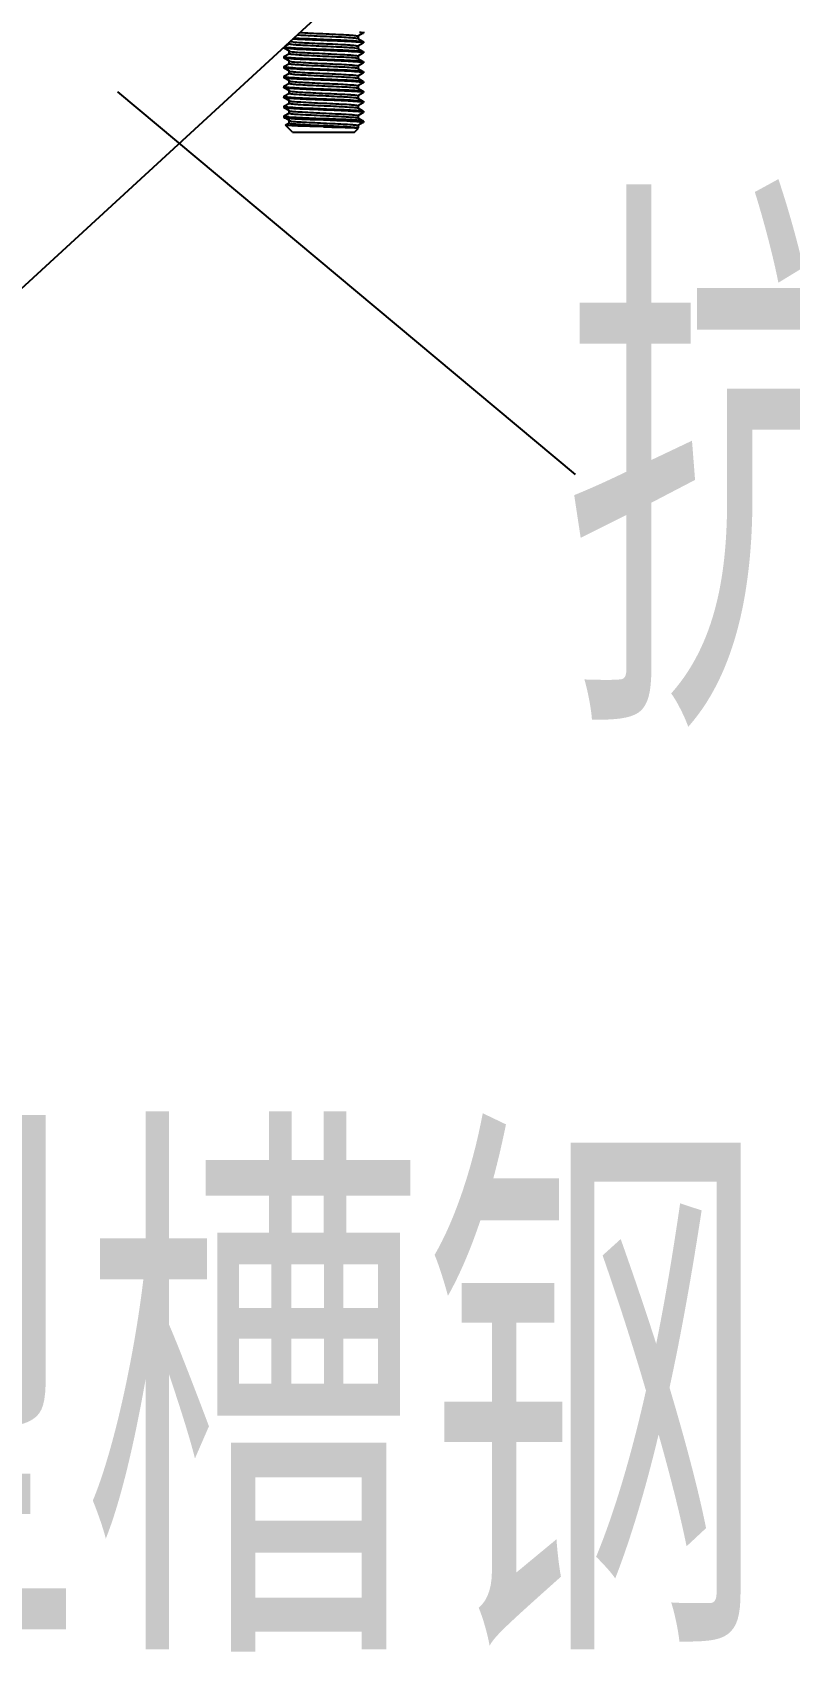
# Model space of a CAD drawing. Extents: x 1247970 to 1725648, y 860327 to 1277876.
# Drawn here: x 1324616 to 1325237, y 1201893 to 1203221 of the extents above; entities that cross this region are included whole.
import ezdxf

# ---------------------------------------------------------------- set-up
doc = ezdxf.new("R2010")
doc.units = 0
doc.header["$LTSCALE"] = 1000
doc.header["$MEASUREMENT"] = 0
doc.layers.get('0').update_dxf_attribs({"color": 254})
for name, color, linetype in [('ANNO-CTXT', 2, 'Continuous'), ('PUB_DIM', 254, 'Continuous'), ('TK', 4, 'Continuous')]:
    doc.layers.add(name, color=color, linetype=linetype)
doc.styles.add('HZ', font='tssdeng.shx', dxfattribs={"width": 0.7, "bigfont": 'hztxt.shx'})
doc.styles.get("Standard").update_dxf_attribs({"font": 'gbenor.shx', "bigfont": 'gbcbig.shx'})
doc.dimstyles.get("Standard").update_dxf_attribs({"dimtxt": 0.18, "dimasz": 0.18, "dimexe": 0.18, "dimexo": 0.0625, "dimgap": 0.09, "dimtad": 0, "dimtih": 1, "dimtoh": 1, "dimdec": 4, "dimzin": 0, "dimdsep": 46, "dimtxsty": 'Standard', "dimcen": 0.09, "dimadec": 0, "dimazin": 0, "dimtfac": 1, "dimtdec": 4, "dimtofl": 0, "dimtmove": 0, "dimatfit": 3, "dimfxl": 0, "dimtolj": 1, "dimtzin": 0, "dimarcsym": 0})

# ---------------------------------------------------------------- blocks, each defined once
blk = doc.blocks.new('A$C7BF01818')
at = {"linetype": 'Continuous'}
for p, q in [((3902.2, 9483.9), (4233.4, 9788.7)), ((4162.6, 9722.4), (4162.6, 9723.6)), ((4218.9, 9723.6), (4218.7, 9723.6)), ((4223.3, 9731), (4218.9, 9728.4)), ((4218.9, 9726.6), (4223.3, 9724)), ((4219, 9728.5), (4219, 9726.5)), ((4223.3, 9731), (4223.4, 9731)), ((4223.3, 9724), (4223.4, 9723.9)), ((4223.3, 9722.8), (4223.4, 9722.9)), ((4223.4, 9732.1), (4223.4, 9731)), ((4223.4, 9723.9), (4223.4, 9722.9)), ((4158.2, 9719.5), (4158.2, 9718.8)), ((4158.3, 9718.7), (4158.2, 9718.8)), ((4158.3, 9711.8), (4158.2, 9711.7)), ((4158.2, 9711.7), (4158.2, 9710.7)), ((4158.3, 9710.6), (4158.2, 9710.7)), ((4162.7, 9716.2), (4158.3, 9718.7)), ((4158.3, 9711.8), (4162.7, 9714.4)), ((4162.7, 9708), (4158.3, 9710.6)), ((4159.4, 9720.6), (4162.7, 9722.5)), ((4162.6, 9714.3), (4162.6, 9716.3)), ((4218.7, 9710.3), (4218.9, 9710.3)), ((4223.3, 9722.8), (4218.9, 9720.3)), ((4218.9, 9718.4), (4223.3, 9715.9)), ((4223.3, 9714.7), (4218.9, 9712.1)), ((4218.9, 9710.3), (4223.3, 9707.7)), ((4219, 9720.4), (4219, 9718.3)), ((4219, 9712.2), (4219, 9710.2)), ((4223.3, 9715.9), (4223.4, 9715.8)), ((4223.3, 9714.7), (4223.4, 9714.8)), ((4223.4, 9715.8), (4223.4, 9714.8)), ((4158.3, 9703.7), (4158.2, 9703.6)), ((4158.2, 9703.6), (4158.2, 9702.5)), ((4158.3, 9702.5), (4158.2, 9702.5)), ((4158.3, 9703.7), (4162.7, 9706.2)), ((4162.7, 9699.9), (4158.3, 9702.5)), ((4158.3, 9695.5), (4162.7, 9698.1)), ((4162.6, 9706.1), (4162.6, 9708.1)), ((4162.6, 9698), (4162.6, 9700)), ((4162.7, 9699.9), (4162.9, 9699.8)), ((4223.3, 9706.5), (4218.9, 9704)), ((4218.9, 9702.1), (4223.3, 9699.6)), ((4223.3, 9698.4), (4218.9, 9695.8)), ((4219, 9704.1), (4219, 9702)), ((4223.3, 9707.7), (4223.4, 9707.6)), ((4223.3, 9706.5), (4223.4, 9706.6)), ((4223.3, 9699.6), (4223.4, 9699.5)), ((4223.3, 9698.4), (4223.4, 9698.5)), ((4223.4, 9707.6), (4223.4, 9706.6)), ((4223.4, 9699.5), (4223.4, 9698.5)), ((4158.3, 9695.5), (4158.2, 9695.4)), ((4158.2, 9695.4), (4158.2, 9694.4)), ((4158.3, 9694.3), (4158.2, 9694.4)), ((4158.3, 9687.4), (4158.2, 9687.3)), ((4158.2, 9687.3), (4158.2, 9686.3)), ((4158.3, 9686.2), (4158.2, 9686.3)), ((4162.7, 9691.8), (4158.3, 9694.3)), ((4158.3, 9687.4), (4162.7, 9689.9)), ((4162.7, 9683.6), (4158.3, 9686.2)), ((4162.6, 9689.8), (4162.6, 9691.9)), ((4162.6, 9681.7), (4162.6, 9683.7)), ((4218.9, 9691), (4218.7, 9691)), ((4218.9, 9694), (4223.3, 9691.4)), ((4223.3, 9690.2), (4218.9, 9687.7)), ((4218.9, 9685.8), (4223.3, 9683.3)), ((4219, 9695.9), (4219, 9693.9)), ((4219, 9687.8), (4219, 9685.7)), ((4223.3, 9691.4), (4223.4, 9691.3)), ((4223.3, 9690.2), (4223.4, 9690.3)), ((4223.3, 9683.3), (4223.4, 9683.2)), ((4223.4, 9691.3), (4223.4, 9690.3)), ((4223.4, 9683.2), (4223.4, 9682.2)), ((4158.3, 9679.2), (4158.2, 9679.1)), ((4158.2, 9679.1), (4158.2, 9678.1)), ((4158.3, 9678), (4158.2, 9678.1)), ((4158.3, 9671.1), (4158.2, 9671)), ((4158.2, 9671), (4158.2, 9670)), ((4158.3, 9669.9), (4158.2, 9670)), ((4158.3, 9679.2), (4162.7, 9681.8)), ((4162.7, 9675.5), (4158.3, 9678)), ((4158.3, 9671.1), (4162.7, 9673.6)), ((4162.7, 9667.3), (4158.3, 9669.9)), ((4162.6, 9673.5), (4162.6, 9675.6)), ((4218.7, 9677.8), (4218.9, 9677.7)), ((4223.3, 9682.1), (4218.9, 9679.5)), ((4218.9, 9677.7), (4223.3, 9675.1)), ((4223.3, 9673.9), (4218.9, 9671.4)), ((4219, 9679.6), (4219, 9677.6)), ((4219, 9671.5), (4219, 9669.5)), ((4223.3, 9682.1), (4223.4, 9682.2)), ((4223.3, 9675.1), (4223.4, 9675.1)), ((4223.3, 9673.9), (4223.4, 9674)), ((4223.4, 9675.1), (4223.4, 9674)), ((4158.2, 9662.8), (4158.3, 9662.9)), ((4158.2, 9662.8), (4158.2, 9661.8)), ((4158.2, 9661.8), (4158.3, 9661.7)), ((4158.3, 9662.9), (4162.7, 9665.5)), ((4162.7, 9659.2), (4158.3, 9661.7)), ((4158.5, 9662.7), (4158.4, 9662.7)), ((4159.6, 9655.5), (4162.7, 9657.3)), ((4162.6, 9665.4), (4162.6, 9667.4)), ((4162.6, 9657.2), (4162.6, 9659.3)), ((4162.7, 9667.3), (4162.9, 9667.2)), ((4218.9, 9669.6), (4223.3, 9667)), ((4223.3, 9665.8), (4218.9, 9663.2)), ((4218.9, 9661.4), (4223.3, 9658.9)), ((4223.3, 9657.7), (4218.9, 9655.1)), ((4219, 9663.3), (4219, 9661.3)), ((4223.3, 9667), (4223.4, 9666.9)), ((4223.3, 9665.8), (4223.4, 9665.9)), ((4223.4, 9658.8), (4223.3, 9658.9)), ((4223.3, 9657.7), (4223.4, 9657.7)), ((4223.4, 9666.9), (4223.4, 9665.9)), ((4223.4, 9658.8), (4223.4, 9657.7)), ((4159.6, 9655.5), (4159.6, 9655.5)), ((4165.3, 9649.7), (4159.6, 9655.5)), ((4165.3, 9649.7), (4216.2, 9649.7)), ((4216.2, 9649.7), (4219.4, 9652.9)), ((4218.6, 9653.1), (4219, 9653.1)), ((4219, 9655.2), (4219, 9653.2)), ((4219.4, 9653), (4219.4, 9652.9))]:
    blk.add_line(p, q, dxfattribs=at)
for centre, radius, start, end in [((4217.4, 9722.5), 4.37, 75.6696, 76.5396), ((4169.9, 9803.1), 92.4, 264.6569, 265.5429), ((4170, 9813.5), 94.6, 264.7268, 265.5405), ((4212, 9626.4), 89.4, 84.5514, 85.5534), ((4169.9, 9795.2), 92.6, 264.6627, 265.5428), ((4163.5, 9701.6), 1.88, 250.9561, 252.0907), ((4211.9, 9617.6), 90, 84.5776, 85.5479), ((4211.7, 9607.3), 92.2, 84.6498, 85.5433), ((4169.8, 9785.8), 91.4, 264.6243, 265.5438), ((4170, 9780.9), 94.6, 264.7268, 265.5405), ((4217.4, 9689.9), 4.37, 75.6696, 76.5396), ((4169.9, 9770.5), 92.4, 264.6569, 265.5429), ((4169.9, 9762.6), 92.6, 264.6627, 265.5428), ((4212, 9593.8), 89.4, 84.5514, 85.5534), ((4211.9, 9585), 90, 84.5776, 85.5479), ((4171.4, 9771.9), 111.1, 265.186, 265.5314), ((4171.6, 9775.7), 113.9, 265.24, 265.547), ((4163.5, 9669), 1.88, 250.9561, 252.0907), ((4217.4, 9657.3), 4.37, 75.6696, 76.5396), ((4211.7, 9574.7), 92.2, 84.6498, 85.5433)]:
    blk.add_arc(centre, radius, start, end, dxfattribs=at)
for points in [[(4163.3, 9724.2), (4163.6, 9724.1), (4164, 9724), (4164.3, 9724)], [(4158.4, 9719.7), (4158.5, 9719.7), (4158.5, 9719.7), (4158.6, 9719.7)]]:
    blk.add_open_spline(points, degree=3, dxfattribs=at)
for points, knots in [([(4164.3, 9724), (4168.4, 9723.4), (4175.6, 9723.1), (4186.1, 9722.6), (4195.5, 9722.2), (4204.3, 9721.8), (4210.8, 9721.4), (4214.9, 9721.1), (4217.1, 9720.9), (4218.1, 9720.6), (4219, 9720.5), (4219, 9720.4)], [0, 0, 0, 0, 0.226556, 0.394464, 0.573122, 0.741029, 0.877994, 0.929534, 0.967621, 0.99116, 1, 1, 1, 1]), ([(4190.8, 9724.9), (4187.8, 9725.1), (4179.3, 9725.4), (4170.8, 9725.7), (4165.4, 9726.1)], [0, 0, 0, 0, 0.3078949, 0.8635376, 0.8635376, 0.8635376, 0.8635376]), ([(4166.4, 9727.1), (4166.9, 9727), (4175, 9726.6), (4183.1, 9726.3), (4190.8, 9726)], [0.1333592, 0.1333592, 0.1333592, 0.1333592, 0.1845089, 1, 1, 1, 1]), ([(4169.2, 9729.6), (4169.5, 9729.6), (4172.4, 9729.4), (4178.7, 9729.1), (4188.2, 9728.6), (4198, 9728.2), (4206.9, 9727.8), (4213.6, 9727.3), (4217.2, 9727), (4218.4, 9726.7)], [0.1194923, 0.1194923, 0.1194923, 0.1194923, 0.1322772, 0.2793046, 0.4565879, 0.6403849, 0.8060766, 0.931494, 1, 1, 1, 1]), ([(4171.3, 9731.5), (4171.9, 9731.5), (4175.6, 9731.2), (4182.8, 9730.9), (4192.7, 9730.5), (4202.4, 9730), (4209.7, 9729.6), (4214.3, 9729.3), (4216.8, 9729.1), (4218, 9728.8), (4219, 9728.7), (4219, 9728.5)], [0.1500082, 0.1500082, 0.1500082, 0.1500082, 0.1823338, 0.3471353, 0.5327057, 0.7133282, 0.8639751, 0.9213168, 0.9638559, 0.9902263, 1, 1, 1, 1]), ([(4190.8, 9726), (4193.8, 9725.8), (4203.7, 9725.4), (4213.5, 9725.1), (4220.3, 9724.5)], [0, 0, 0, 0, 0.308784, 1, 1, 1, 1]), ([(4218.7, 9723.6), (4217, 9723.7), (4207.7, 9724.3), (4198.4, 9724.6), (4190.8, 9724.9)], [0, 0, 0, 0, 0.186017, 1, 1, 1, 1]), ([(4218.5, 9726.7), (4218.6, 9726.7), (4218.7, 9726.6), (4218.8, 9726.6), (4218.9, 9726.6)], [0, 0, 0, 0, 0.585672, 1, 1, 1, 1]), ([(4222.2, 9723.2), (4222, 9723.3), (4220.9, 9723.4), (4219.8, 9723.5), (4218.9, 9723.6)], [0, 0, 0, 0, 0.190958, 1, 1, 1, 1]), ([(4223, 9731.2), (4222.9, 9731.3), (4222, 9731.5), (4221.1, 9731.5), (4220.3, 9731.6)], [0, 0, 0, 0, 0.16229, 1, 1, 1, 1]), ([(4220.3, 9724.5), (4220.7, 9724.5), (4221.7, 9724.3), (4222.7, 9724.3), (4223.3, 9724)], [0, 0, 0, 0, 0.379378, 1, 1, 1, 1]), ([(4223.4, 9722.9), (4223.4, 9722.9), (4223, 9723.2), (4222.6, 9723.2), (4222.2, 9723.2)], [0, 0, 0, 0, 0.092798, 1, 1, 1, 1]), ([(4223.4, 9731), (4223.4, 9731.1), (4223.2, 9731.2), (4223.1, 9731.2), (4223, 9731.2)], [0, 0, 0, 0, 0.315177, 1, 1, 1, 1]), ([(4158.2, 9711.7), (4158.2, 9711.7), (4158.3, 9711.6), (4158.5, 9711.5), (4158.5, 9711.5)], [0, 0, 0, 0, 0.318137, 1, 1, 1, 1]), ([(4161.2, 9718.3), (4160.9, 9718.3), (4159.9, 9718.4), (4158.8, 9718.4), (4158.3, 9718.7)], [0, 0, 0, 0, 0.379419, 1, 1, 1, 1]), ([(4161.3, 9710.1), (4160.9, 9710.2), (4159.9, 9710.3), (4158.8, 9710.3), (4158.3, 9710.6)], [0, 0, 0, 0, 0.379512, 1, 1, 1, 1]), ([(4158.5, 9711.5), (4158.7, 9711.5), (4159.6, 9711.3), (4160.5, 9711.2), (4161.2, 9711.1)], [0, 0, 0, 0, 0.159502, 1, 1, 1, 1]), ([(4158.6, 9719.7), (4158.7, 9719.6), (4159.6, 9719.4), (4160.6, 9719.3), (4161.3, 9719.3)], [0, 0, 0, 0, 0.163149, 1, 1, 1, 1]), ([(4190.8, 9716.8), (4187.7, 9716.9), (4177.9, 9717.3), (4168, 9717.6), (4161.2, 9718.3)], [0, 0, 0, 0, 0.308711, 1, 1, 1, 1]), ([(4190.8, 9708.7), (4187.7, 9708.8), (4177.9, 9709.2), (4168, 9709.5), (4161.3, 9710.1)], [0, 0, 0, 0, 0.308641, 1, 1, 1, 1]), ([(4162.6, 9722.4), (4162.6, 9722.4), (4162.6, 9722.4), (4162.6, 9722.4), (4162.6, 9722.3)], [0, 0, 0, 0, 0.463467, 1, 1, 1, 1]), ([(4162.6, 9722.3), (4162.8, 9722.2), (4163.6, 9722.1), (4164.9, 9721.8), (4167.2, 9721.6), (4171.5, 9721.3), (4178.2, 9721), (4187.1, 9720.5), (4196.5, 9720.1), (4206.7, 9719.6), (4213.7, 9719.3), (4217.6, 9718.7)], [0, 0, 0, 0, 0.011937, 0.038615, 0.07957, 0.133598, 0.274096, 0.443272, 0.620779, 0.785256, 1, 1, 1, 1]), ([(4162.6, 9714.3), (4162.6, 9714.1), (4163.4, 9714), (4164.4, 9713.7), (4166.6, 9713.6), (4170.5, 9713.2), (4176.9, 9712.9), (4185.6, 9712.4), (4194.8, 9712), (4205.3, 9711.5), (4212.6, 9711.2), (4216.9, 9710.7)], [0, 0, 0, 0, 0.008683, 0.031763, 0.069103, 0.119686, 0.254361, 0.420111, 0.597552, 0.765912, 1, 1, 1, 1]), ([(4162.7, 9719.2), (4164.4, 9719), (4173.8, 9718.5), (4183.1, 9718.1), (4190.8, 9717.8)], [0, 0, 0, 0, 0.184619, 1, 1, 1, 1]), ([(4162.7, 9716.2), (4162.8, 9716.1), (4163.1, 9716), (4163.4, 9716), (4163.6, 9715.9)], [0, 0, 0, 0, 0.374139, 1, 1, 1, 1]), ([(4162.7, 9711), (4164.4, 9710.9), (4173.8, 9710.3), (4183.1, 9710), (4190.8, 9709.7)], [0, 0, 0, 0, 0.184538, 1, 1, 1, 1]), ([(4163.6, 9715.9), (4167.5, 9715.3), (4174.5, 9715.1), (4184.8, 9714.5), (4194.4, 9714.1), (4203.6, 9713.6), (4210.4, 9713.3), (4214.7, 9712.9), (4217, 9712.7), (4218.1, 9712.5), (4219, 9712.4), (4219, 9712.2)], [0, 0, 0, 0, 0.210773, 0.377666, 0.558838, 0.731273, 0.873076, 0.926648, 0.966309, 0.990838, 1, 1, 1, 1]), ([(4190.8, 9717.8), (4193.6, 9717.7), (4202.9, 9717.3), (4212.3, 9717), (4218.9, 9716.5)], [0, 0, 0, 0, 0.297814, 1, 1, 1, 1]), ([(4218.9, 9715.4), (4217.2, 9715.6), (4207.8, 9716.1), (4198.4, 9716.5), (4190.8, 9716.8)], [0, 0, 0, 0, 0.184504, 1, 1, 1, 1]), ([(4190.8, 9709.7), (4193.9, 9709.5), (4203.7, 9709.1), (4213.7, 9708.8), (4220.5, 9708.2)], [0, 0, 0, 0, 0.309919, 1, 1, 1, 1]), ([(4216.9, 9710.7), (4217.1, 9710.7), (4217.7, 9710.6), (4218.3, 9710.5), (4218.7, 9710.3)], [0, 0, 0, 0, 0.341642, 1, 1, 1, 1]), ([(4217.6, 9718.7), (4217.8, 9718.7), (4218.2, 9718.6), (4218.6, 9718.6), (4218.9, 9718.4)], [0, 0, 0, 0, 0.353551, 1, 1, 1, 1]), ([(4218.9, 9716.5), (4219.9, 9716.4), (4221.3, 9716.2), (4222.9, 9716.1), (4223.3, 9715.9)], [0, 0, 0, 0, 0.683777, 1, 1, 1, 1]), ([(4223, 9714.9), (4222.9, 9715), (4222, 9715.2), (4221.2, 9715.2), (4220.5, 9715.3)], [0, 0, 0, 0, 0.160861, 1, 1, 1, 1]), ([(4223.4, 9714.8), (4223.4, 9714.8), (4223.2, 9714.9), (4223.1, 9714.9), (4223, 9714.9)], [0, 0, 0, 0, 0.319044, 1, 1, 1, 1]), ([(4158.2, 9703.6), (4158.2, 9703.5), (4158.4, 9703.4), (4158.5, 9703.4), (4158.6, 9703.4)], [0, 0, 0, 0, 0.314295, 1, 1, 1, 1]), ([(4161.2, 9702), (4160.8, 9702), (4159.9, 9702.2), (4158.8, 9702.1), (4158.3, 9702.5)], [0, 0, 0, 0, 0.379133, 1, 1, 1, 1]), ([(4158.6, 9703.4), (4158.7, 9703.3), (4159.6, 9703.2), (4160.5, 9703.1), (4161.3, 9703)], [0, 0, 0, 0, 0.163341, 1, 1, 1, 1]), ([(4190.8, 9700.5), (4187.7, 9700.6), (4177.9, 9701.1), (4168, 9701.3), (4161.2, 9702)], [0, 0, 0, 0, 0.309073, 1, 1, 1, 1]), ([(4162.6, 9706.1), (4162.6, 9705.9), (4163.6, 9705.8), (4164.7, 9705.6), (4167.2, 9705.4), (4171.8, 9705), (4179.1, 9704.6), (4188.7, 9704.2), (4198.6, 9703.7), (4207.5, 9703.3), (4214, 9702.8), (4217.5, 9702.6), (4218.6, 9702.2)], [0, 0, 0, 0, 0.009703, 0.035887, 0.07813, 0.135078, 0.284815, 0.464601, 0.649729, 0.81476, 0.937049, 1, 1, 1, 1]), ([(4162.6, 9698), (4162.6, 9697.8), (4163.6, 9697.7), (4164.7, 9697.4), (4167.1, 9697.2), (4171.6, 9696.9), (4178.7, 9696.5), (4188.2, 9696), (4198, 9695.6), (4206.9, 9695.2), (4213.6, 9694.7), (4217.2, 9694.4), (4218.4, 9694.1)], [0, 0, 0, 0, 0.009517, 0.035128, 0.076492, 0.132277, 0.279305, 0.456588, 0.640385, 0.806077, 0.931494, 1, 1, 1, 1]), ([(4162.7, 9708), (4162.8, 9708), (4162.9, 9708), (4163.1, 9707.9), (4163.1, 9707.9)], [0, 0, 0, 0, 0.406881, 1, 1, 1, 1]), ([(4162.7, 9702.9), (4164.4, 9702.7), (4173.8, 9702.2), (4183.1, 9701.8), (4190.8, 9701.5)], [0, 0, 0, 0, 0.184553, 1, 1, 1, 1]), ([(4162.9, 9699.8), (4164, 9699.5), (4167.5, 9699.3), (4173.9, 9698.7), (4182.8, 9698.3), (4192.7, 9697.9), (4202.4, 9697.4), (4209.7, 9697), (4214.3, 9696.7), (4216.8, 9696.5), (4218, 9696.2), (4219, 9696.1), (4219, 9695.9)], [0, 0, 0, 0, 0.061098, 0.182334, 0.347135, 0.532706, 0.713328, 0.863975, 0.921317, 0.963856, 0.990226, 1, 1, 1, 1]), ([(4163.1, 9707.9), (4164.4, 9707.6), (4168, 9707.3), (4174.7, 9706.9), (4183.6, 9706.4), (4193.4, 9706), (4202.8, 9705.5), (4210, 9705.2), (4214.4, 9704.8), (4216.9, 9704.6), (4218, 9704.4), (4219, 9704.2), (4219, 9704.1)], [0, 0, 0, 0, 0.068576, 0.194029, 0.359725, 0.543506, 0.720761, 0.867753, 0.923531, 0.964877, 0.99049, 1, 1, 1, 1]), ([(4218.9, 9707.3), (4217.2, 9707.4), (4207.8, 9708), (4198.4, 9708.3), (4190.8, 9708.7)], [0, 0, 0, 0, 0.184493, 1, 1, 1, 1]), ([(4190.8, 9701.5), (4193.8, 9701.4), (4203.7, 9701), (4213.6, 9700.7), (4220.4, 9700)], [0, 0, 0, 0, 0.309586, 1, 1, 1, 1]), ([(4218.9, 9699.2), (4217.2, 9699.3), (4207.8, 9699.9), (4198.4, 9700.2), (4190.8, 9700.5)], [0, 0, 0, 0, 0.184541, 1, 1, 1, 1]), ([(4218.6, 9702.2), (4218.7, 9702.2), (4218.8, 9702.2), (4218.8, 9702.2), (4218.9, 9702.1)], [0, 0, 0, 0, 0.569522, 1, 1, 1, 1]), ([(4223, 9698.7), (4222.9, 9698.7), (4222, 9698.9), (4221.1, 9699), (4220.3, 9699)], [0, 0, 0, 0, 0.16229, 1, 1, 1, 1]), ([(4223, 9706.8), (4222.9, 9706.8), (4222, 9707), (4221.2, 9707.1), (4220.4, 9707.2)], [0, 0, 0, 0, 0.160696, 1, 1, 1, 1]), ([(4220.4, 9700), (4220.8, 9700), (4221.7, 9699.9), (4222.8, 9699.9), (4223.3, 9699.6)], [0, 0, 0, 0, 0.378727, 1, 1, 1, 1]), ([(4220.5, 9708.2), (4220.8, 9708.2), (4221.8, 9708), (4222.8, 9708), (4223.3, 9707.7)], [0, 0, 0, 0, 0.378482, 1, 1, 1, 1]), ([(4223.4, 9706.6), (4223.4, 9706.7), (4223.2, 9706.7), (4223.1, 9706.8), (4223, 9706.8)], [0, 0, 0, 0, 0.318595, 1, 1, 1, 1]), ([(4223.4, 9698.5), (4223.4, 9698.5), (4223.2, 9698.6), (4223.1, 9698.6), (4223, 9698.7)], [0, 0, 0, 0, 0.315177, 1, 1, 1, 1]), ([(4158.2, 9695.4), (4158.2, 9695.4), (4158.3, 9695.3), (4158.4, 9695.3), (4158.5, 9695.2)], [0, 0, 0, 0, 0.319254, 1, 1, 1, 1]), ([(4158.2, 9687.3), (4158.2, 9687.2), (4158.4, 9687.1), (4158.5, 9687.1), (4158.6, 9687.1)], [0, 0, 0, 0, 0.312916, 1, 1, 1, 1]), ([(4161.3, 9693.8), (4161, 9693.9), (4159.9, 9694), (4158.8, 9694), (4158.3, 9694.3)], [0, 0, 0, 0, 0.380051, 1, 1, 1, 1]), ([(4161.2, 9685.7), (4160.9, 9685.7), (4159.9, 9685.9), (4158.8, 9685.9), (4158.3, 9686.2)], [0, 0, 0, 0, 0.379419, 1, 1, 1, 1]), ([(4158.5, 9695.2), (4158.7, 9695.2), (4159.6, 9695), (4160.5, 9694.9), (4161.2, 9694.9)], [0, 0, 0, 0, 0.159053, 1, 1, 1, 1]), ([(4158.6, 9687.1), (4158.7, 9687), (4159.6, 9686.9), (4160.6, 9686.8), (4161.3, 9686.7)], [0, 0, 0, 0, 0.163149, 1, 1, 1, 1]), ([(4190.8, 9684.2), (4187.7, 9684.3), (4177.9, 9684.8), (4168, 9685.1), (4161.2, 9685.7)], [0, 0, 0, 0, 0.308711, 1, 1, 1, 1]), ([(4190.8, 9692.4), (4187.8, 9692.5), (4177.9, 9692.9), (4168.1, 9693.2), (4161.3, 9693.8)], [0, 0, 0, 0, 0.307895, 1, 1, 1, 1]), ([(4162.6, 9689.8), (4162.6, 9689.8), (4162.6, 9689.8), (4162.6, 9689.8), (4162.6, 9689.8)], [0, 0, 0, 0, 0.463467, 1, 1, 1, 1]), ([(4162.6, 9689.8), (4162.8, 9689.6), (4163.6, 9689.5), (4164.9, 9689.2), (4167.2, 9689.1), (4171.5, 9688.7), (4178.2, 9688.4), (4187.1, 9687.9), (4196.5, 9687.5), (4206.7, 9687), (4213.7, 9686.7), (4217.6, 9686.1)], [0, 0, 0, 0, 0.011937, 0.038615, 0.07957, 0.133598, 0.274096, 0.443272, 0.620779, 0.785256, 1, 1, 1, 1]), ([(4162.7, 9694.7), (4164.4, 9694.6), (4173.8, 9694), (4183.1, 9693.7), (4190.8, 9693.4)], [0, 0, 0, 0, 0.184509, 1, 1, 1, 1]), ([(4162.7, 9691.8), (4162.8, 9691.7), (4163.3, 9691.5), (4163.8, 9691.5), (4164.3, 9691.4)], [0, 0, 0, 0, 0.140461, 1, 1, 1, 1]), ([(4162.7, 9686.6), (4164.4, 9686.4), (4173.8, 9685.9), (4183.1, 9685.5), (4190.8, 9685.2)], [0, 0, 0, 0, 0.184619, 1, 1, 1, 1]), ([(4162.7, 9683.6), (4162.8, 9683.5), (4163.1, 9683.5), (4163.4, 9683.4), (4163.6, 9683.4)], [0, 0, 0, 0, 0.374139, 1, 1, 1, 1]), ([(4163.6, 9683.4), (4167.5, 9682.7), (4174.5, 9682.5), (4184.8, 9681.9), (4194.4, 9681.5), (4203.6, 9681.1), (4210.4, 9680.7), (4214.7, 9680.4), (4217, 9680.2), (4218.1, 9679.9), (4219, 9679.8), (4219, 9679.6)], [0, 0, 0, 0, 0.210773, 0.377666, 0.558838, 0.731273, 0.873076, 0.926648, 0.966309, 0.990838, 1, 1, 1, 1]), ([(4164.3, 9691.4), (4168.4, 9690.8), (4175.6, 9690.6), (4186.1, 9690), (4195.5, 9689.6), (4204.3, 9689.2), (4210.8, 9688.8), (4214.9, 9688.5), (4217.1, 9688.3), (4218.1, 9688.1), (4219, 9687.9), (4219, 9687.8)], [0, 0, 0, 0, 0.226556, 0.394464, 0.573122, 0.741029, 0.877994, 0.929534, 0.967621, 0.99116, 1, 1, 1, 1]), ([(4190.8, 9693.4), (4193.8, 9693.3), (4203.7, 9692.8), (4213.5, 9692.5), (4220.3, 9691.9)], [0, 0, 0, 0, 0.308784, 1, 1, 1, 1]), ([(4218.7, 9691), (4217, 9691.2), (4207.7, 9691.7), (4198.4, 9692.1), (4190.8, 9692.4)], [0, 0, 0, 0, 0.186017, 1, 1, 1, 1]), ([(4190.8, 9685.2), (4193.6, 9685.1), (4202.9, 9684.7), (4212.3, 9684.4), (4218.9, 9683.9)], [0, 0, 0, 0, 0.297814, 1, 1, 1, 1]), ([(4218.9, 9682.9), (4217.2, 9683), (4207.8, 9683.6), (4198.4, 9683.9), (4190.8, 9684.2)], [0, 0, 0, 0, 0.184504, 1, 1, 1, 1]), ([(4217.6, 9686.1), (4217.8, 9686.1), (4218.2, 9686), (4218.6, 9686), (4218.9, 9685.8)], [0, 0, 0, 0, 0.353551, 1, 1, 1, 1]), ([(4218.5, 9694.1), (4218.6, 9694.1), (4218.7, 9694.1), (4218.8, 9694), (4218.9, 9694)], [0, 0, 0, 0, 0.585672, 1, 1, 1, 1]), ([(4222.2, 9690.7), (4222, 9690.7), (4220.9, 9690.8), (4219.8, 9690.9), (4218.9, 9691)], [0, 0, 0, 0, 0.190958, 1, 1, 1, 1]), ([(4218.9, 9683.9), (4219.9, 9683.8), (4221.3, 9683.6), (4222.9, 9683.5), (4223.3, 9683.3)], [0, 0, 0, 0, 0.683777, 1, 1, 1, 1]), ([(4220.3, 9691.9), (4220.7, 9691.9), (4221.7, 9691.7), (4222.7, 9691.7), (4223.3, 9691.4)], [0, 0, 0, 0, 0.379378, 1, 1, 1, 1]), ([(4223.4, 9690.3), (4223.4, 9690.4), (4223, 9690.6), (4222.6, 9690.6), (4222.2, 9690.7)], [0, 0, 0, 0, 0.092798, 1, 1, 1, 1]), ([(4158.2, 9679.1), (4158.2, 9679.1), (4158.3, 9679), (4158.5, 9679), (4158.5, 9678.9)], [0, 0, 0, 0, 0.318137, 1, 1, 1, 1]), ([(4158.2, 9671), (4158.2, 9670.9), (4158.4, 9670.8), (4158.5, 9670.8), (4158.6, 9670.8)], [0, 0, 0, 0, 0.314295, 1, 1, 1, 1]), ([(4161.3, 9677.5), (4160.9, 9677.6), (4159.9, 9677.7), (4158.8, 9677.7), (4158.3, 9678)], [0, 0, 0, 0, 0.379512, 1, 1, 1, 1]), ([(4161.2, 9669.4), (4160.8, 9669.4), (4159.9, 9669.6), (4158.8, 9669.6), (4158.3, 9669.9)], [0, 0, 0, 0, 0.379133, 1, 1, 1, 1]), ([(4158.5, 9678.9), (4158.7, 9678.9), (4159.6, 9678.7), (4160.5, 9678.6), (4161.2, 9678.6)], [0, 0, 0, 0, 0.159502, 1, 1, 1, 1]), ([(4158.6, 9670.8), (4158.7, 9670.7), (4159.6, 9670.6), (4160.5, 9670.5), (4161.3, 9670.4)], [0, 0, 0, 0, 0.163341, 1, 1, 1, 1]), ([(4190.8, 9676.1), (4187.7, 9676.2), (4177.9, 9676.6), (4168, 9676.9), (4161.3, 9677.5)], [0, 0, 0, 0, 0.308641, 1, 1, 1, 1]), ([(4162.6, 9681.7), (4162.6, 9681.5), (4163.4, 9681.4), (4164.4, 9681.2), (4166.6, 9681), (4170.5, 9680.7), (4176.9, 9680.3), (4185.6, 9679.9), (4194.8, 9679.5), (4205.3, 9678.9), (4212.6, 9678.6), (4216.9, 9678.1)], [0, 0, 0, 0, 0.008683, 0.031763, 0.069103, 0.119686, 0.254361, 0.420111, 0.597552, 0.765912, 1, 1, 1, 1]), ([(4162.6, 9673.5), (4162.6, 9673.3), (4163.6, 9673.2), (4164.7, 9673), (4167.2, 9672.8), (4171.8, 9672.4), (4179.1, 9672), (4188.7, 9671.6), (4198.6, 9671.1), (4207.5, 9670.7), (4214, 9670.2), (4217.5, 9670), (4218.6, 9669.7)], [0, 0, 0, 0, 0.009703, 0.035887, 0.07813, 0.135078, 0.284815, 0.464601, 0.649729, 0.81476, 0.937049, 1, 1, 1, 1]), ([(4162.7, 9678.4), (4164.4, 9678.3), (4173.8, 9677.7), (4183.1, 9677.4), (4190.8, 9677.1)], [0, 0, 0, 0, 0.184538, 1, 1, 1, 1]), ([(4162.7, 9675.5), (4162.8, 9675.4), (4162.9, 9675.4), (4163.1, 9675.3), (4163.1, 9675.3)], [0, 0, 0, 0, 0.406881, 1, 1, 1, 1]), ([(4162.7, 9670.3), (4164.4, 9670.2), (4173.8, 9669.6), (4183.1, 9669.3), (4190.8, 9668.9)], [0, 0, 0, 0, 0.184553, 1, 1, 1, 1]), ([(4163.1, 9675.3), (4164.4, 9675), (4168, 9674.8), (4174.7, 9674.3), (4183.6, 9673.9), (4193.4, 9673.4), (4202.8, 9673), (4210, 9672.6), (4214.4, 9672.2), (4216.9, 9672), (4218, 9671.8), (4219, 9671.7), (4219, 9671.5)], [0, 0, 0, 0, 0.068576, 0.194029, 0.359725, 0.543506, 0.720761, 0.867753, 0.923531, 0.964877, 0.99049, 1, 1, 1, 1]), ([(4190.8, 9677.1), (4193.9, 9677), (4203.7, 9676.5), (4213.7, 9676.3), (4220.5, 9675.6)], [0, 0, 0, 0, 0.309919, 1, 1, 1, 1]), ([(4218.9, 9674.7), (4217.2, 9674.9), (4207.8, 9675.4), (4198.4, 9675.8), (4190.8, 9676.1)], [0, 0, 0, 0, 0.184493, 1, 1, 1, 1]), ([(4216.9, 9678.1), (4217.1, 9678.1), (4217.7, 9678), (4218.3, 9677.9), (4218.7, 9677.8)], [0, 0, 0, 0, 0.341642, 1, 1, 1, 1]), ([(4223, 9674.2), (4222.9, 9674.3), (4222, 9674.4), (4221.2, 9674.5), (4220.4, 9674.6)], [0, 0, 0, 0, 0.160696, 1, 1, 1, 1]), ([(4223, 9682.4), (4222.9, 9682.4), (4222, 9682.6), (4221.2, 9682.7), (4220.5, 9682.7)], [0, 0, 0, 0, 0.160861, 1, 1, 1, 1]), ([(4220.5, 9675.6), (4220.8, 9675.6), (4221.8, 9675.4), (4222.8, 9675.4), (4223.3, 9675.1)], [0, 0, 0, 0, 0.378482, 1, 1, 1, 1]), ([(4223.4, 9682.2), (4223.4, 9682.2), (4223.2, 9682.3), (4223.1, 9682.3), (4223, 9682.4)], [0, 0, 0, 0, 0.319044, 1, 1, 1, 1]), ([(4223.4, 9674), (4223.4, 9674.1), (4223.2, 9674.2), (4223.1, 9674.2), (4223, 9674.2)], [0, 0, 0, 0, 0.318595, 1, 1, 1, 1]), ([(4158.4, 9662.7), (4158.3, 9662.7), (4158.3, 9662.7), (4158.2, 9662.8), (4158.2, 9662.8)], [0, 0, 0, 0, 0.649818, 1, 1, 1, 1]), ([(4158.3, 9661.7), (4158.3, 9661.7), (4158.5, 9661.6), (4158.7, 9661.6), (4158.8, 9661.6)], [0, 0, 0, 0, 0.390582, 1, 1, 1, 1]), ([(4162.2, 9662.2), (4161.7, 9662.2), (4160.5, 9662.4), (4159.3, 9662.4), (4158.5, 9662.7)], [0, 0, 0, 0, 0.350995, 1, 1, 1, 1]), ([(4158.8, 9661.6), (4159, 9661.5), (4160.1, 9661.4), (4161.2, 9661.3), (4162.1, 9661.2)], [0, 0, 0, 0, 0.173481, 1, 1, 1, 1]), ([(4190.8, 9667.9), (4187.7, 9668.1), (4177.9, 9668.5), (4168, 9668.8), (4161.2, 9669.4)], [0, 0, 0, 0, 0.309073, 1, 1, 1, 1]), ([(4162.6, 9665.4), (4162.6, 9665.2), (4163.6, 9665.1), (4164.7, 9664.8), (4167.1, 9664.6), (4171.6, 9664.3), (4178.7, 9663.9), (4188.2, 9663.5), (4198, 9663), (4206.9, 9662.6), (4213.6, 9662.1), (4217.2, 9661.9), (4218.4, 9661.6)], [0, 0, 0, 0, 0.009517, 0.035128, 0.076492, 0.132277, 0.279305, 0.456588, 0.640385, 0.806077, 0.931494, 1, 1, 1, 1]), ([(4162.6, 9657.2), (4162.6, 9657.2), (4162.6, 9657.2), (4162.6, 9657.2), (4162.6, 9657.2)], [0, 0, 0, 0, 0.463467, 1, 1, 1, 1]), ([(4162.6, 9657.2), (4162.8, 9657), (4163.6, 9656.9), (4164.9, 9656.7), (4167.2, 9656.5), (4171.5, 9656.2), (4178.2, 9655.8), (4187.1, 9655.4), (4196.5, 9655), (4206.7, 9654.4), (4213.7, 9654.2), (4217.6, 9653.6)], [0, 0, 0, 0, 0.011937, 0.038615, 0.07957, 0.133598, 0.274096, 0.443272, 0.620779, 0.785256, 1, 1, 1, 1]), ([(4162.7, 9661.1), (4166.6, 9660.8), (4184.9, 9659.9), (4203.4, 9659.6), (4217.9, 9658.5)], [0, 0, 0, 0, 0.208808, 1, 1, 1, 1]), ([(4162.7, 9659.2), (4162.8, 9659.1), (4163.3, 9659), (4163.8, 9658.9), (4164.3, 9658.8)], [0, 0, 0, 0, 0.140461, 1, 1, 1, 1]), ([(4218.1, 9659.5), (4214.1, 9659.8), (4195.6, 9660.7), (4177.2, 9661), (4162.8, 9662.1)], [0, 0, 0, 0, 0.218132, 1, 1, 1, 1]), ([(4162.9, 9667.2), (4164, 9666.9), (4167.5, 9666.7), (4173.9, 9666.2), (4182.8, 9665.8), (4192.7, 9665.3), (4202.4, 9664.8), (4209.7, 9664.5), (4214.3, 9664.1), (4216.8, 9663.9), (4218, 9663.6), (4219, 9663.5), (4219, 9663.3)], [0, 0, 0, 0, 0.061098, 0.182334, 0.347135, 0.532706, 0.713328, 0.863975, 0.921317, 0.963856, 0.990226, 1, 1, 1, 1]), ([(4164.3, 9658.8), (4168.4, 9658.3), (4175.6, 9658), (4186.1, 9657.4), (4195.5, 9657), (4204.3, 9656.6), (4210.8, 9656.2), (4214.9, 9655.9), (4217.1, 9655.7), (4218.1, 9655.5), (4219, 9655.4), (4219, 9655.2)], [0, 0, 0, 0, 0.226556, 0.394464, 0.573122, 0.741029, 0.877994, 0.929534, 0.967621, 0.99116, 1, 1, 1, 1]), ([(4190.8, 9668.9), (4193.8, 9668.8), (4203.7, 9668.4), (4213.6, 9668.1), (4220.4, 9667.5)], [0, 0, 0, 0, 0.309586, 1, 1, 1, 1]), ([(4218.9, 9666.6), (4217.2, 9666.7), (4207.8, 9667.3), (4198.4, 9667.6), (4190.8, 9667.9)], [0, 0, 0, 0, 0.184541, 1, 1, 1, 1]), ([(4217.9, 9658.5), (4218.3, 9658.5), (4219.7, 9658.4), (4221, 9658.3), (4222, 9658.1)], [0, 0, 0, 0, 0.307232, 1, 1, 1, 1]), ([(4222.1, 9659.1), (4221.8, 9659.2), (4220.5, 9659.3), (4219.2, 9659.4), (4218.1, 9659.5)], [0, 0, 0, 0, 0.189241, 1, 1, 1, 1]), ([(4218.5, 9661.5), (4218.6, 9661.5), (4218.7, 9661.5), (4218.8, 9661.4), (4218.9, 9661.4)], [0, 0, 0, 0, 0.585672, 1, 1, 1, 1]), ([(4218.6, 9669.7), (4218.7, 9669.6), (4218.8, 9669.6), (4218.8, 9669.6), (4218.9, 9669.6)], [0, 0, 0, 0, 0.569522, 1, 1, 1, 1]), ([(4223, 9666.1), (4222.9, 9666.1), (4222, 9666.3), (4221.1, 9666.4), (4220.3, 9666.5)], [0, 0, 0, 0, 0.16229, 1, 1, 1, 1]), ([(4220.4, 9667.5), (4220.8, 9667.4), (4221.7, 9667.3), (4222.8, 9667.3), (4223.3, 9667)], [0, 0, 0, 0, 0.378727, 1, 1, 1, 1]), ([(4222, 9658.1), (4222.3, 9658.1), (4222.7, 9658), (4223.4, 9657.9), (4223.4, 9657.7)], [0, 0, 0, 0, 0.726573, 1, 1, 1, 1]), ([(4223.3, 9658.9), (4223.2, 9658.9), (4222.8, 9659), (4222.4, 9659.1), (4222.1, 9659.1)], [0, 0, 0, 0, 0.144741, 1, 1, 1, 1]), ([(4223.4, 9665.9), (4223.4, 9665.9), (4223.2, 9666), (4223.1, 9666.1), (4223, 9666.1)], [0, 0, 0, 0, 0.315177, 1, 1, 1, 1]), ([(4159.8, 9655.4), (4159.7, 9655.4), (4159.7, 9655.4), (4159.6, 9655.5), (4159.6, 9655.5)], [0, 0, 0, 0, 0.644165, 1, 1, 1, 1]), ([(4162.2, 9655.2), (4161.9, 9655.2), (4161.1, 9655.2), (4160.3, 9655.3), (4159.8, 9655.4)], [0, 0, 0, 0, 0.347295, 1, 1, 1, 1]), ([(4190.8, 9654.2), (4187.8, 9654.3), (4178.3, 9654.5), (4168.8, 9654.7), (4162.2, 9655.2)], [0, 0, 0, 0, 0.310462, 1, 1, 1, 1]), ([(4190.8, 9654.2), (4196.7, 9654), (4206, 9653.7), (4215.3, 9653.5), (4218.6, 9653.1)], [0, 0, 0, 0, 0.636179, 1, 1, 1, 1]), ([(4217.6, 9653.6), (4217.8, 9653.5), (4218.2, 9653.5), (4218.6, 9653.4), (4218.9, 9653.3)], [0, 0, 0, 0, 0.353551, 1, 1, 1, 1]), ([(4219, 9653.1), (4219.1, 9653), (4219.2, 9653), (4219.4, 9653), (4219.4, 9653)], [0, 0, 0, 0, 0.624047, 1, 1, 1, 1])]:
    blk.add_open_spline(points, degree=3, knots=knots, dxfattribs=at)
at = {"layer": 'ANNO-CTXT', "style": 'HZ', "width": 0.7}
for s, p in [('抗震连接座A', (4387.6, 9165.3)), ('C型槽钢', (3521.1, 8404.8))]:
    blk.add_text(s, height=400, dxfattribs=at).set_placement(p)
at = {"layer": 'PUB_DIM'}
blk.add_leader([(4021.7, 9682.9), (4397, 9369)], dimstyle='Standard', override={"dimgap": 20, "dimtad": 0}, dxfattribs=at)

msp = doc.modelspace()

# ---------------------------------------------------------------- block references
at = {"layer": 'TK'}
msp.add_blockref('A$C7BF01818', (1320663.7, 1193489.5), dxfattribs=at)

doc.saveas('drawing.dxf')
